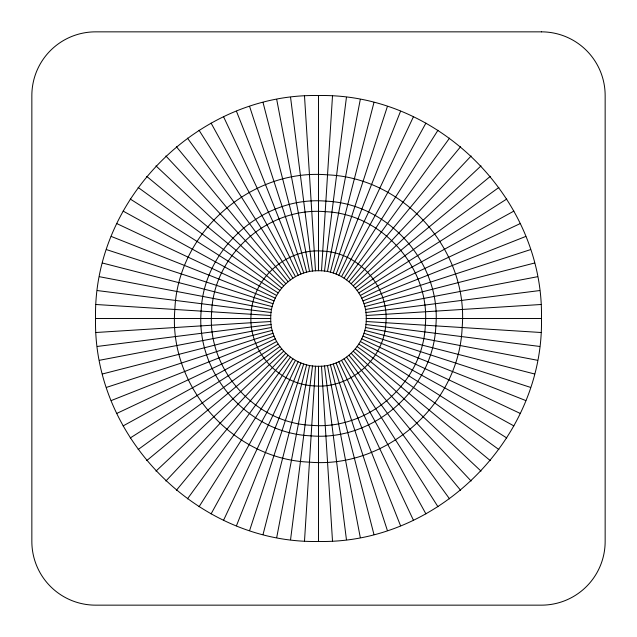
<?xml version="1.0" encoding="UTF-8"?>
<svg xmlns="http://www.w3.org/2000/svg" width="637" height="637" viewBox="0 0 637 637"><rect width="100%" height="100%" fill="white"/><g stroke="black" fill="none" stroke-linecap="round" stroke-linejoin="round"><path stroke-width="0.96" d="M95.55 318.5C92.962 198.903 198.903 92.962 318.5 95.55C438.097 92.962 544.038 198.903 541.45 318.5C544.038 438.097 438.097 544.038 318.5 541.45C198.903 544.038 92.962 438.097 95.55 318.5L270.725 318.5C270.096 292.972 292.972 270.096 318.5 270.725C344.028 270.096 366.904 292.972 366.275 318.5C366.904 344.028 344.028 366.904 318.5 366.275C292.972 366.904 270.096 344.028 270.725 318.5M304.502 541.012L315.498 366.179M321.502 270.821L332.498 95.988M290.56 539.69L312.512 365.901M324.488 271.099L346.44 97.31M276.721 537.501L309.55 365.431M327.45 271.569L360.279 99.499M263.057 534.443L306.62 364.77M330.38 272.23L373.943 102.557M249.608 530.541L303.738 363.934M333.262 273.066L387.392 106.459M236.431 525.796L300.911 362.923M336.089 274.077L400.569 111.204M223.571 520.23L298.156 361.728M338.844 275.272L413.429 116.77M211.094 513.876L295.48 360.367M341.52 276.633L425.906 123.124M199.039 506.741L292.901 358.838M344.099 278.162L437.961 130.259M187.453 498.867L290.416 357.15M346.584 279.85L449.547 138.133M176.385 490.283L288.043 355.311M348.957 281.689L460.615 146.717M165.883 481.023L285.798 353.328M351.202 283.672L471.117 155.977M155.977 471.117L283.672 351.202M353.328 285.798L481.023 165.883M146.717 460.615L281.689 348.957M355.311 288.043L490.283 176.385M138.133 449.547L279.85 346.584M357.15 290.416L498.867 187.453M130.259 437.961L278.162 344.099M358.838 292.901L506.741 199.039M123.124 425.906L276.633 341.52M360.367 295.48L513.876 211.094M116.77 413.429L275.272 338.844M361.728 298.156L520.23 223.571M111.204 400.569L274.077 336.089M362.923 300.911L525.796 236.431M106.459 387.392L273.066 333.262M363.934 303.738L530.541 249.608M102.557 373.943L272.23 330.38M364.77 306.62L534.443 263.057M99.499 360.279L271.569 327.45M365.431 309.55L537.501 276.721M97.31 346.44L271.099 324.488M365.901 312.512L539.69 290.56M95.988 332.498L270.821 321.502M366.179 315.498L541.012 304.502M366.275 318.5L541.45 318.5M95.988 304.502L270.821 315.498M366.179 321.502L541.012 332.498M97.31 290.56L271.099 312.512M365.901 324.488L539.69 346.44M99.499 276.721L271.569 309.55M365.431 327.45L537.501 360.279M102.557 263.057L272.23 306.62M364.77 330.38L534.443 373.943M106.459 249.608L273.066 303.738M363.934 333.262L530.541 387.392M111.204 236.431L274.077 300.911M362.923 336.089L525.796 400.569M116.77 223.571L275.272 298.156M361.728 338.844L520.23 413.429M123.124 211.094L276.633 295.48M360.367 341.52L513.876 425.906M130.259 199.039L278.162 292.901M358.838 344.099L506.741 437.961M138.133 187.453L279.85 290.416M357.15 346.584L498.867 449.547M146.717 176.385L281.689 288.043M355.311 348.957L490.283 460.615M155.977 165.883L283.672 285.798M353.328 351.202L481.023 471.117M165.883 155.977L285.798 283.672M351.202 353.328L471.117 481.023M176.385 146.717L288.043 281.689M348.957 355.311L460.615 490.283M187.453 138.133L290.416 279.85M346.584 357.15L449.547 498.867M199.039 130.259L292.901 278.162M344.099 358.838L437.961 506.741M211.094 123.124L295.48 276.633M341.52 360.367L425.906 513.876M223.571 116.77L298.156 275.272M338.844 361.728L413.429 520.23M236.431 111.204L300.911 274.077M336.089 362.923L400.569 525.796M249.608 106.459L303.738 273.066M333.262 363.934L387.392 530.541M263.057 102.557L306.62 272.23M330.38 364.77L373.943 534.443M276.721 99.499L309.55 271.569M327.45 365.431L360.279 537.501M290.56 97.31L312.512 271.099M324.488 365.901L346.44 539.69M304.502 95.988L315.498 270.821M321.502 366.179L332.498 541.012M318.5 95.55L318.5 270.725M318.5 366.275L318.5 541.45M174.857 309.463C168.136 386.102 232.585 459.205 309.463 462.144C386.102 468.864 459.205 404.415 462.144 327.537C468.864 250.898 404.415 177.795 327.537 174.857C250.898 168.136 177.795 232.585 174.857 309.463M201.149 311.119C195.655 373.728 248.311 433.455 311.119 435.851C373.728 441.345 433.455 388.689 435.851 325.881C441.345 263.272 388.689 203.545 325.881 201.149C263.272 195.655 203.545 248.311 201.149 311.119M211.667 311.78C206.667 368.783 254.601 423.151 311.78 425.333C368.783 430.333 423.151 382.399 425.333 325.22C430.333 268.217 382.399 213.849 325.22 211.667C268.217 206.667 213.849 254.601 211.667 311.78M251.105 314.256C247.944 350.223 278.186 384.525 314.256 385.895C350.223 389.056 384.525 358.814 385.895 322.744C389.056 286.777 358.814 252.475 322.744 251.105C286.777 247.944 252.475 278.186 251.105 314.256M541.45 31.85L95.55 31.85A63.7 63.7 0 0 0 31.85 95.55L31.85 541.45A63.7 63.7 0 0 0 95.55 605.15L541.45 605.15A63.7 63.7 0 0 0 605.15 541.45L605.15 95.55A63.7 63.7 0 0 0 541.45 31.85"/></g></svg>
